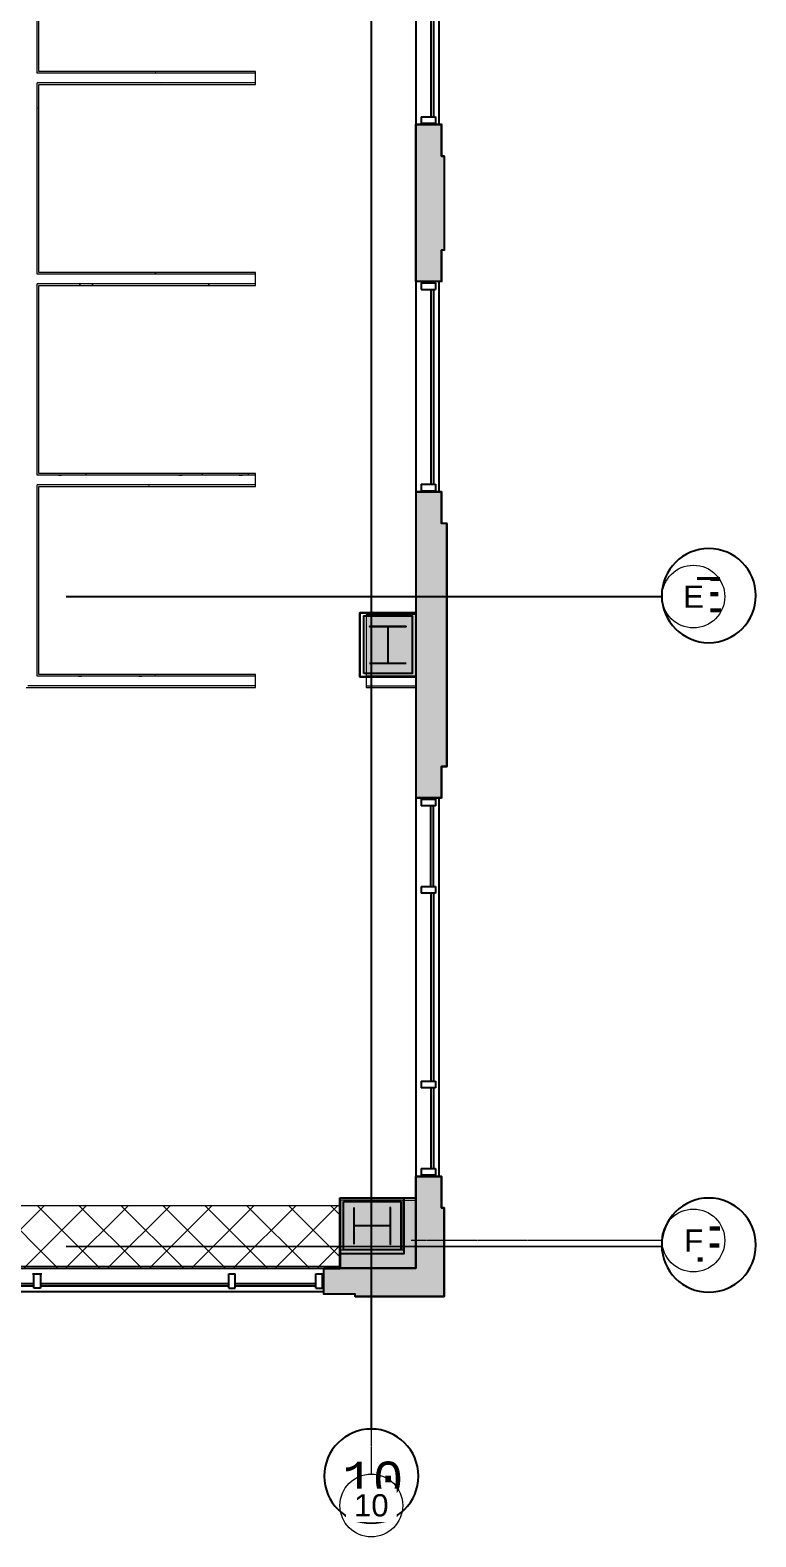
# Model space of a CAD drawing. Header units: inches. Extents: x 25329 to 28023, y 11893 to 13703.
# Drawn here: x 27745 to 28022, y 12013 to 12589 of the extents above; entities that cross this region are included whole.
import ezdxf

# ---------------------------------------------------------------- set-up
doc = ezdxf.new("R2010")
doc.units = ezdxf.units.IN
doc.header["$MEASUREMENT"] = 0
for name, pattern in [('Grid Line 1_2_', [0.875, 0.5, -0.125, 0.125, -0.125]), ('L1$0$Plaza America BA02$0$CENTER2', [1.125, 0.75, -0.125, 0.125, -0.125]), ('L1$0$Plaza America BA02$0$DASHDOT', [1, 0.5, -0.25, 0, -0.25]), ('L1$0$SAG 02ATL Ste230PHII$0$CENTER2', [1.125, 0.75, -0.125, 0.125, -0.125])]:
    doc.linetypes.add(name, pattern=pattern)
for name, color, linetype, lineweight in [('A-WALL', 113, 'Continuous', 13), ('A-WALL-PATT', 111, 'Continuous', 13), ('I-WALL', 2, 'Continuous', 13), ('Plaza America_Tower 1_2nd Floor -REVIT_dwg', 8, 'Continuous', 9), ('Q-CASE', 31, 'Continuous', 9), ('S-COLS', 52, 'Continuous', 13), ('S-GRID', 1, 'Continuous', 9), ('S-GRID-IDEN', 1, 'Continuous', 9)]:
    doc.layers.add(name, color=color, linetype=linetype, lineweight=lineweight)
for name, color, linetype in [('L1$0$A-Cols-Extr', 3, 'Continuous'), ('L1$0$A-Glaz', 92, 'Continuous'), ('L1$0$A-Wall-Extr', 7, 'Continuous'), ('L1$0$Plaza America BA02$0$14', 5, 'L1$0$Plaza America BA02$0$DASHDOT'), ('L1$0$Plaza America BA02$0$A-Column grid', 252, 'L1$0$Plaza America BA02$0$CENTER2'), ('L1$0$SAG 02ATL Ste230PHII$0$A-Column grid', 252, 'L1$0$SAG 02ATL Ste230PHII$0$CENTER2')]:
    doc.layers.add(name, color=color, linetype=linetype)
doc.styles.add('L1$0$Plaza America BA02$0$MONOTXT', font='MONOTXT', dxfattribs={"height": 0.2})
doc.styles.add('Swis721 Lt BT', font='swissl.ttf', dxfattribs={"height": 8.514638})
pattern_1 = [(0, (0, 0), (30.72, 7.68), [1.267, -21.773, 1.267, -21.773, -122.88]), (0, (0, 0), (30.72, 7.68), [-46.08, 1.267, -44.813, 1.267, -21.773, -53.76]), (0, (0, 0), (30.72, 7.68), [-115.2, 1.267, -14.093, 1.267, -37.133]), (120, (11.52, 3.84), (-22.0110751, 22.7643004), [1.267, -21.773, 1.267, -21.773, -122.88]), (120, (11.52, 3.84), (-22.0110751, 22.7643004), [-46.08, 1.267, -44.813, 1.267, -21.773, -53.76]), (120, (11.52, 3.84), (-22.0110751, 22.7643004), [-115.2, 1.267, -14.093, 1.267, -37.133]), (240, (15.36, 19.2), (-8.7089249, -30.4443004), [1.267, -21.773, 1.267, -21.773, -122.88]), (240, (15.36, 19.2), (-8.7089249, -30.4443004), [-46.08, 1.267, -44.813, 1.267, -21.773, -53.76]), (240, (15.36, 19.2), (-8.7089249, -30.4443004), [-115.2, 1.267, -14.093, 1.267, -37.133])]
pattern_2 = [(225, (27815.952, 12115.168), (8.012227, -8.012227), []), (315, (27815.952, 12115.168), (8.012227, 8.012227), [])]

# ---------------------------------------------------------------- blocks, each defined once
blk = doc.blocks.new('L1')
at = {"layer": 'L1$0$A-Cols-Extr'}
for points in [[(27870.82, 12341.42), (27870.82, 12365.92), (27892.31, 12365.92), (27892.31, 12341.42)], [(27872.32, 12342.76), (27872.32, 12364.76), (27890.82, 12364.76), (27890.82, 12342.76)], [(27874.57, 12360.76), (27874.57, 12360.67), (27888.56, 12360.67), (27888.56, 12360.76)], [(27863.21, 12142.26), (27887.71, 12142.26), (27887.71, 12120.78), (27863.21, 12120.78)], [(27864.56, 12140.77), (27886.56, 12140.77), (27886.56, 12122.27), (27864.56, 12122.27)], [(27882.56, 12138.52), (27882.46, 12138.52), (27882.46, 12124.53), (27882.56, 12124.53)]]:
    blk.add_lwpolyline(points, close=True, dxfattribs=at)
for points in [[(27881.57, 12360.67), (27881.57, 12346.67)], [(27874.57, 12346.76), (27888.57, 12346.76)], [(27868.56, 12138.52), (27868.56, 12124.52)], [(27882.46, 12131.52), (27868.46, 12131.52)]]:
    blk.add_lwpolyline(points, dxfattribs=at)
at = {"layer": 'L1$0$A-Glaz'}
for p, q in [((27892.3, 12633.17), (27892.3, 12552.67)), ((27901.05, 12633.17), (27901.05, 12553.17)), ((27898.05, 12630.17), (27898.05, 12555.67)), ((27899.05, 12630.17), (27899.05, 12555.67)), ((27902.05, 12552.67), (27892.3, 12552.67)), ((27894.3, 12555.67), (27899.8, 12555.67)), ((27894.3, 12555.67), (27894.3, 12553.17)), ((27894.3, 12553.17), (27899.8, 12553.17)), ((27899.8, 12555.67), (27899.8, 12553.17)), ((27902.05, 12492.67), (27892.3, 12492.67)), ((27892.3, 12492.67), (27892.3, 12412.17)), ((27894.3, 12492.17), (27899.8, 12492.17)), ((27894.3, 12492.17), (27894.3, 12489.67)), ((27894.3, 12489.67), (27899.8, 12489.67)), ((27898.05, 12489.67), (27898.05, 12415.17)), ((27899.05, 12489.67), (27899.05, 12415.17)), ((27899.8, 12492.17), (27899.8, 12489.67)), ((27901.05, 12492.67), (27901.05, 12412.17)), ((27894.3, 12415.17), (27894.3, 12412.67)), ((27894.3, 12415.17), (27899.8, 12415.17)), ((27899.8, 12415.17), (27899.8, 12412.67)), ((27892.31, 12412.17), (27902.05, 12412.17)), ((27894.3, 12412.67), (27899.8, 12412.67)), ((27892.31, 12295.17), (27892.24, 12150.42)), ((27902.05, 12295.17), (27892.31, 12295.17)), ((27894.3, 12294.67), (27894.3, 12292.17)), ((27894.3, 12294.67), (27899.8, 12294.67)), ((27899.74, 12292.17), (27894.3, 12292.17)), ((27898.05, 12261.29), (27898.05, 12292.17)), ((27899.05, 12261.29), (27899.05, 12292.17)), ((27899.8, 12294.67), (27899.8, 12292.17)), ((27901.05, 12295.17), (27901.06, 12150.42)), ((27894.3, 12261.29), (27899.8, 12261.29)), ((27894.3, 12261.29), (27894.3, 12258.79)), ((27899.74, 12258.79), (27894.3, 12258.79)), ((27898.05, 12258.79), (27898.05, 12186.79)), ((27899.05, 12258.79), (27899.05, 12186.79)), ((27899.8, 12261.29), (27899.8, 12258.79)), ((27894.3, 12186.79), (27894.3, 12184.29)), ((27894.3, 12186.79), (27899.8, 12186.79)), ((27899.74, 12184.29), (27894.3, 12184.29)), ((27898.05, 12184.29), (27898.05, 12153.42)), ((27899.05, 12184.29), (27899.05, 12153.42)), ((27899.8, 12186.79), (27899.8, 12184.29)), ((27902.05, 12150.42), (27892.24, 12150.42)), ((27894.3, 12153.42), (27894.3, 12150.92)), ((27894.3, 12153.42), (27899.8, 12153.42)), ((27899.74, 12150.92), (27894.3, 12150.92)), ((27899.8, 12153.42), (27899.8, 12150.92)), ((27857.06, 12115.17), (27712.31, 12115.17)), ((27857.06, 12105.42), (27857.06, 12115.17)), ((27715.31, 12109.42), (27746.18, 12109.42)), ((27746.18, 12108.42), (27715.31, 12108.42)), ((27745.68, 12113.17), (27749.18, 12113.17)), ((27746.18, 12107.67), (27746.18, 12113.17)), ((27748.68, 12113.17), (27748.68, 12107.67)), ((27748.68, 12109.42), (27820.68, 12109.42)), ((27820.68, 12108.42), (27748.68, 12108.42)), ((27820.68, 12107.67), (27820.68, 12113.17)), ((27820.68, 12113.17), (27823.18, 12113.17)), ((27823.18, 12107.67), (27823.18, 12113.17)), ((27823.18, 12109.42), (27854.06, 12109.42)), ((27854.06, 12108.42), (27823.18, 12108.42)), ((27854.06, 12113.17), (27856.56, 12113.17)), ((27854.06, 12107.67), (27854.06, 12113.17)), ((27856.56, 12107.67), (27856.56, 12113.17)), ((27712.31, 12106.42), (27857.06, 12106.42)), ((27748.68, 12107.67), (27746.18, 12107.67)), ((27820.68, 12107.67), (27823.18, 12107.67)), ((27854.06, 12107.67), (27856.56, 12107.67))]:
    blk.add_line(p, q, dxfattribs=at)
at = {"layer": 'L1$0$A-Wall-Extr'}
for p, q in [((27892.3, 12492.67), (27892.3, 12552.67)), ((27902.05, 12540.67), (27902.05, 12552.67)), ((27903.05, 12540.67), (27902.05, 12540.67)), ((27903.05, 12540.67), (27903.05, 12504.67)), ((27903.05, 12504.67), (27902.05, 12504.67)), ((27902.05, 12492.67), (27902.05, 12504.67)), ((27892.31, 12412.17), (27892.31, 12295.17)), ((27902.05, 12412.17), (27902.05, 12400.17)), ((27902.05, 12400.17), (27902.05, 12400.17)), ((27904.05, 12400.17), (27902.05, 12400.17)), ((27904.05, 12400.17), (27904.05, 12307.17)), ((27904.05, 12307.17), (27902.05, 12307.17)), ((27902.05, 12295.17), (27902.05, 12307.17)), ((27892.31, 12150.42), (27892.31, 12115.17)), ((27902.05, 12138.42), (27902.05, 12150.42)), ((27903.05, 12138.42), (27902.05, 12138.42)), ((27903.05, 12104.42), (27903.05, 12138.42)), ((27892.31, 12115.17), (27857.06, 12115.17)), ((27869.06, 12105.42), (27857.06, 12105.42)), ((27869.06, 12104.42), (27869.06, 12105.42)), ((27869.06, 12104.42), (27903.05, 12104.42)), ((27903.05, 12104.42), (27903.05, 12104.42))]:
    blk.add_line(p, q, dxfattribs=at)
at = {"layer": 'L1$0$A-Wall-Extr', "linetype": 'Continuous'}
for q in [(27892.31, 12142.26), (27863.21, 12115.17)]:
    blk.add_line((27863.21, 12142.26), q, dxfattribs=at)
at = {"layer": 'L1$0$A-Wall-Extr', "linetype": 'Continuous', "flags": 128}
for points in [[(27902.05, 12552.67), (27902.05, 12540.67), (27903.05, 12540.67), (27903.05, 12504.67), (27902.05, 12504.67), (27902.05, 12492.67), (27892.31, 12492.67), (27892.3, 12552.67)], [(27902.05, 12412.17), (27892.3, 12412.17), (27892.31, 12365.92), (27870.82, 12365.92), (27870.82, 12341.42), (27892.31, 12341.42), (27892.31, 12295.17), (27902.05, 12295.17), (27902.05, 12307.17), (27904.05, 12307.17), (27904.05, 12400.17), (27902.05, 12400.17)], [(27863.21, 12142.26), (27892.31, 12142.26), (27892.24, 12150.42), (27902.05, 12150.42), (27902.05, 12138.42), (27903.05, 12138.42), (27903.05, 12104.42), (27869.06, 12104.42), (27869.06, 12105.42), (27857.06, 12105.42), (27857.06, 12115.17), (27863.21, 12115.17)]]:
    blk.add_lwpolyline(points, close=True, dxfattribs=at)
at = {"layer": 'L1$0$Plaza America BA02$0$14', "linetype": 'Continuous'}
for centre in [(28004.3, 12372.53), (28004.3, 12124.13), (27875.23, 12035.78)]:
    blk.add_ellipse(centre, major_axis=(18, 0), ratio=0.99964, start_param=0, end_param=6.283175, dxfattribs=at)
at = {"layer": 'L1$0$Plaza America BA02$0$A-Column grid'}
for p, q in [((27875.23, 13666.96), (27875.23, 12053.77)), ((27758.54, 12372.17), (27986.4, 12372.17))]:
    blk.add_line(p, q, dxfattribs=at)
at = {"layer": 'L1$0$SAG 02ATL Ste230PHII$0$A-Column grid', "linetype": 'Continuous'}
for p, q in [((27875.23, 13666.96), (27875.23, 12053.77)), ((27758.54, 12372.17), (27986.4, 12372.17)), ((27758.54, 12123.67), (27986.3, 12123.64))]:
    blk.add_line(p, q, dxfattribs=at)
at = {"layer": 'L1$0$Plaza America BA02$0$14', "linetype": 'Continuous', "style": 'L1$0$Plaza America BA02$0$MONOTXT', "width": 1.000361}
for s, height, p in [('E', 13.49, (27998.25, 12366.15)), ('F', 13.49, (27998.25, 12117.75)), ('10', 13.495, (27864.13, 12027.85))]:
    blk.add_text(s, height=height, dxfattribs=at).set_placement(p)
blk = doc.blocks.new('C-Counter Top - ADJ HEIGHT-5035332-FIRST FLOOR CONSTRUCTION')
at = {"layer": 'Q-CASE'}
h = blk.add_hatch(dxfattribs=at)
h.set_pattern_fill('FP2_5', color=256, style=0, pattern_type=2)
h.set_pattern_definition(pattern_2)
h.paths.add_polyline_path([(18.95, 0), (-41.11, 0), (-41.11, -0.25), (-47.26, -0.25), (-47.26, -0.75), (103.9, -0.75), (103.9, 0)], flags=0)
h = blk.add_hatch(dxfattribs=at)
h.set_pattern_fill('FP2_5', color=256, style=0, pattern_type=2)
h.set_pattern_definition(pattern_2)
h.paths.add_polyline_path([(-47.26, -0.75), (-47.26, -24), (103.9, -24), (103.89, -0.75), (-41.11, -0.75)], flags=0)
for p, q in [((103.9, 0), (-41.11, 0)), ((-47.26, -0.25), (-47.26, -0.75)), ((-47.26, -0.75), (-47.26, -24)), ((-47.26, -0.75), (103.9, -0.75)), ((-47.26, -24), (103.9, -24))]:
    blk.add_line(p, q, dxfattribs=at)
blk = doc.blocks.new('Concrete-Rectangular-Column - 19 X 24-5195709-FIRST FLOOR CONSTRUCTION')
at = {"layer": 'S-COLS', "lineweight": 9}
blk.add_hatch(color=7, dxfattribs=at).paths.add_polyline_path([(-9.5, -12), (9.5, -12), (9.5, 12), (-9.5, 12)], flags=0)
at = {"layer": 'S-COLS', "color": 8, "lineweight": 20}
for p, q in [((9.5, 12), (-9.5, 12)), ((-9.5, 12), (-9.5, -12)), ((9.5, -12), (9.5, 12)), ((-9.5, -12), (9.5, -12))]:
    blk.add_line(p, q, dxfattribs=at)
blk = doc.blocks.new('Grid - Grid Head - Circle-50561-FIRST FLOOR CONSTRUCTION')
at = {"layer": 'S-GRID-IDEN'}
blk.add_circle((0, 0), 0.125, dxfattribs=at)

msp = doc.modelspace()

# ---------------------------------------------------------------- hatches: boundary and pattern name
at = {"layer": 'A-WALL-PATT', "lineweight": 9}
h = msp.add_hatch(dxfattribs=at)
h.set_pattern_fill('FP2_2', color=256, style=0, pattern_type=2)
h.set_pattern_definition(pattern_1)
h.paths.add_polyline_path([(27748.07, 12341.7), (27748.04, 12414.95), (27747.44, 12414.95), (27747.44, 12341.7)], flags=0)
h.paths.add_polyline_path([(27748.07, 12418.58), (27748.07, 12491.83), (27747.44, 12491.83), (27747.44, 12418.58), (27747.61, 12418.58)], flags=0)
h.paths.add_polyline_path([(27747.72, 12495.45), (27748.07, 12495.45), (27748.07, 12568.7), (27747.44, 12568.7), (27747.44, 12495.45)], flags=0)
h.paths.add_polyline_path([(27748.07, 12572.33), (27748.07, 12644.95), (27747.44, 12644.95), (27747.44, 12572.33)], flags=0)
h = msp.add_hatch(dxfattribs=at)
h.set_pattern_fill('FP2_2', color=256, style=0, pattern_type=2)
h.set_pattern_definition(pattern_1)
h.paths.add_polyline_path([(27830.91, 12572.33), (27830.91, 12572.95), (27748.07, 12572.95), (27748.07, 12572.33), (27797, 12572.33)], flags=0)
h = msp.add_hatch(dxfattribs=at)
h.set_pattern_fill('FP2_2', color=256, style=0, pattern_type=2)
h.set_pattern_definition(pattern_1)
h.paths.add_polyline_path([(27748.07, 12568.08), (27830.91, 12568.08), (27830.91, 12568.7), (27748.07, 12568.7)], flags=0)
for points in [[(27902.05, 12540.67), (27902.32, 12540.67), (27902.32, 12552.67), (27892.32, 12552.67), (27892.32, 12540.67)], [(27902.32, 12504.83), (27903.32, 12504.83), (27903.32, 12540.67), (27892.32, 12540.67), (27892.32, 12504.83), (27902.05, 12504.83)], [(27902.05, 12492.67), (27902.32, 12492.67), (27902.32, 12504.83), (27892.32, 12504.83), (27892.32, 12492.67)], [(27902.31, 12400.17), (27902.31, 12412.17), (27892.31, 12412.17), (27892.31, 12400.17)], [(27892.31, 12307.17), (27904.31, 12307.17), (27904.31, 12400.17), (27892.31, 12400.17), (27892.31, 12337.45)], [(27902.31, 12295.17), (27902.31, 12307.17), (27892.31, 12307.17), (27892.31, 12295.17), (27902.05, 12295.17)], [(27892.05, 12138.42), (27902.05, 12138.42), (27902.05, 12150.42), (27892.05, 12150.42), (27892.05, 12141.17)], [(27887.43, 12115.42), (27892.05, 12115.42), (27892.05, 12141.17), (27887.43, 12141.17), (27887.43, 12122.26), (27887.05, 12122.26), (27887.05, 12115.42)], [(27903.05, 12115.42), (27903.05, 12138.42), (27892.05, 12138.42), (27892.05, 12115.42), (27902.31, 12115.42)], [(27869.05, 12115.42), (27887.05, 12115.42), (27887.05, 12122.26), (27863.43, 12122.26), (27863.43, 12115.42)], [(27869.05, 12105.42), (27869.05, 12115.42), (27857.06, 12115.42), (27857.06, 12105.42), (27863.43, 12105.42)], [(27903.05, 12104.42), (27903.05, 12115.42), (27869.05, 12115.42), (27869.05, 12104.42), (27892.31, 12104.42)]]:
    msp.add_hatch(color=7, dxfattribs=at).paths.add_polyline_path(points, flags=0)
h = msp.add_hatch(dxfattribs=at)
h.set_pattern_fill('FP2_2', color=256, style=0, pattern_type=2)
h.set_pattern_definition(pattern_1)
h.paths.add_polyline_path([(27830.91, 12495.45), (27830.91, 12496.08), (27748.07, 12496.08), (27748.07, 12495.45), (27797, 12495.45)], flags=0)
h = msp.add_hatch(dxfattribs=at)
h.set_pattern_fill('FP2_2', color=256, style=0, pattern_type=2)
h.set_pattern_definition(pattern_1)
h.paths.add_polyline_path([(27830.91, 12491.2), (27830.91, 12491.83), (27748.07, 12491.83), (27748.07, 12491.2), (27797, 12491.2)], flags=0)
h = msp.add_hatch(dxfattribs=at)
h.set_pattern_fill('FP2_2', color=256, style=0, pattern_type=2)
h.set_pattern_definition(pattern_1)
h.paths.add_polyline_path([(27748.07, 12418.58), (27830.91, 12418.58), (27830.91, 12419.2), (27748.07, 12419.2)], flags=0)
h = msp.add_hatch(dxfattribs=at)
h.set_pattern_fill('FP2_2', color=256, style=0, pattern_type=2)
h.set_pattern_definition(pattern_1)
h.paths.add_polyline_path([(27748.07, 12414.33), (27830.91, 12414.33), (27830.91, 12414.95), (27748.07, 12414.95)], flags=0)
h = msp.add_hatch(dxfattribs=at)
h.set_pattern_fill('FP2_2', color=256, style=0, pattern_type=2)
h.set_pattern_definition(pattern_1)
h.paths.add_polyline_path([(27830.91, 12341.7), (27830.91, 12342.33), (27748.07, 12342.33), (27748.07, 12341.7), (27797, 12341.7)], flags=0)
at = {"layer": 'S-COLS', "lineweight": 5}
msp.add_hatch(color=250, dxfattribs=at).paths.add_polyline_path([(27892.25, 12341.35), (27892.3, 12341.35), (27892.3, 12365.35), (27873.3, 12365.35), (27873.3, 12341.35)], flags=0)

# ---------------------------------------------------------------- linework, layer by layer
at = {"layer": 'A-WALL'}
for p, q in [((27747.44, 12572.33), (27747.44, 12645.58)), ((27830.91, 12572.33), (27747.44, 12572.33)), ((27747.44, 12495.45), (27747.44, 12568.7)), ((27830.91, 12568.7), (27747.44, 12568.7)), ((27830.91, 12495.45), (27747.44, 12495.45)), ((27747.44, 12418.58), (27747.44, 12491.83)), ((27830.91, 12491.83), (27747.44, 12491.83)), ((27830.91, 12418.58), (27747.44, 12418.58)), ((27747.44, 12341.7), (27747.44, 12414.95)), ((27830.91, 12414.95), (27747.44, 12414.95)), ((27830.91, 12341.7), (27747.44, 12341.7)), ((27892.31, 12337.45), (27892.31, 12341.7)), ((27830.91, 12338.08), (27743.82, 12338.08)), ((27873.3, 12338.08), (27892.31, 12338.08))]:
    msp.add_line(p, q, dxfattribs=at)
at = {"layer": 'A-WALL', "color": 8, "lineweight": 20}
for p, q in [((27892.32, 12552.67), (27892.32, 12492.67)), ((27902.32, 12552.67), (27892.32, 12552.67)), ((27902.32, 12540.67), (27902.32, 12552.67)), ((27903.32, 12540.67), (27902.32, 12540.67)), ((27903.32, 12504.83), (27903.32, 12540.67)), ((27902.32, 12504.83), (27903.32, 12504.83)), ((27902.32, 12492.67), (27902.32, 12504.83)), ((27892.32, 12492.67), (27902.32, 12492.67)), ((27902.31, 12412.17), (27892.31, 12412.17)), ((27892.31, 12412.17), (27892.31, 12341.7)), ((27902.31, 12400.17), (27902.31, 12412.17)), ((27904.31, 12400.17), (27902.31, 12400.17)), ((27904.31, 12307.17), (27904.31, 12400.17)), ((27892.31, 12337.45), (27892.31, 12295.17)), ((27902.31, 12295.17), (27902.31, 12307.17)), ((27902.31, 12307.17), (27904.31, 12307.17)), ((27892.31, 12295.17), (27902.31, 12295.17)), ((27892.05, 12150.42), (27892.05, 12115.42)), ((27902.05, 12150.42), (27892.05, 12150.42)), ((27902.05, 12138.42), (27902.05, 12150.42)), ((27903.05, 12138.42), (27902.05, 12138.42)), ((27903.05, 12104.42), (27903.05, 12138.42)), ((27863.43, 12122.26), (27863.43, 12115.42)), ((27892.05, 12115.42), (27857.06, 12115.42)), ((27857.06, 12115.42), (27857.06, 12105.42)), ((27857.06, 12105.42), (27869.05, 12105.42)), ((27869.05, 12105.42), (27869.05, 12104.42)), ((27869.05, 12104.42), (27903.05, 12104.42))]:
    msp.add_line(p, q, dxfattribs=at)
at = {"layer": 'I-WALL'}
for p, q in [((27748.07, 12572.95), (27748.07, 12644.95)), ((27830.91, 12572.95), (27748.07, 12572.95)), ((27830.91, 12568.08), (27830.91, 12572.95)), ((27748.07, 12496.08), (27748.07, 12568.08)), ((27748.07, 12568.08), (27830.91, 12568.08)), ((27830.91, 12496.08), (27748.07, 12496.08)), ((27830.91, 12491.2), (27830.91, 12496.08)), ((27748.07, 12419.2), (27748.07, 12491.2)), ((27748.07, 12491.2), (27830.91, 12491.2)), ((27830.91, 12419.2), (27748.07, 12419.2)), ((27830.91, 12414.33), (27830.91, 12419.2)), ((27748.07, 12342.33), (27748.07, 12414.33)), ((27748.07, 12414.33), (27830.91, 12414.33)), ((27830.91, 12342.33), (27748.07, 12342.33)), ((27830.91, 12337.45), (27830.91, 12342.33)), ((27892.31, 12341.7), (27873.3, 12341.7)), ((27873.3, 12341.7), (27873.3, 12337.45)), ((27743.19, 12337.45), (27830.91, 12337.45)), ((27873.3, 12337.45), (27892.31, 12337.45))]:
    msp.add_line(p, q, dxfattribs=at)
at = {"layer": 'I-WALL', "color": 8, "lineweight": 20}
msp.add_line((27892.05, 12141.17), (27887.43, 12141.17), dxfattribs=at)
at = {"layer": 'S-COLS', "color": 8, "lineweight": 20}
for p, q in [((27892.3, 12365.35), (27873.3, 12365.35)), ((27873.3, 12365.35), (27873.3, 12341.35)), ((27892.3, 12341.35), (27892.3, 12365.35)), ((27873.3, 12341.35), (27892.3, 12341.35))]:
    msp.add_line(p, q, dxfattribs=at)
at = {"layer": 'S-GRID', "linetype": 'Grid Line 1_2_'}
for p, q in [((27986.4, 12372.17), (27890.4, 12372.17)), ((27875.23, 12132.53), (27875.23, 12036.53)), ((27986.4, 12125.89), (27890.4, 12125.89))]:
    msp.add_line(p, q, dxfattribs=at)

# ---------------------------------------------------------------- block references
at = {"layer": 'Plaza America_Tower 1_2nd Floor -REVIT_dwg'}
msp.add_blockref('L1', (0, 0), dxfattribs=at)
at = {"layer": 'Q-CASE', "rotation": 180}
msp.add_blockref('C-Counter Top - ADJ HEIGHT-5035332-FIRST FLOOR CONSTRUCTION', (27815.95, 12115.17), dxfattribs=at)
at = {"layer": 'S-COLS', "lineweight": 9, "rotation": 270}
msp.add_blockref('Concrete-Rectangular-Column - 19 X 24-5195709-FIRST FLOOR CONSTRUCTION', (27875.43, 12131.76), dxfattribs=at)
at = {"layer": 'S-GRID-IDEN', "xscale": 95.99999999999994, "yscale": 95.99999999999994, "zscale": 95.99999999999994}
for p, rotation in [((27998.4, 12372.17), 90), ((27998.4, 12125.89), 90), ((27875.23, 12024.53), 180)]:
    msp.add_blockref('Grid - Grid Head - Circle-50561-FIRST FLOOR CONSTRUCTION', p, dxfattribs=dict(at, rotation=rotation))

# ---------------------------------------------------------------- next in the draw order: texts
at = {"layer": 'S-GRID-IDEN', "attachment_point": 2, "line_spacing_factor": 1.00667, "style": 'Swis721 Lt BT', "bg_fill": 3, "box_fill_scale": 1.25, "bg_fill_color": 0, "bg_fill_transparency": 0}
for s, insert, char_height, width in [('E', (27998.5, 12376.39), 8.51, 8.64), ('F', (27998.5, 12130.11), 8.51, 8.1), ('10', (27875.23, 12028.86), 8.515, 15.12)]:
    msp.add_mtext(s, dxfattribs=dict(at, insert=insert, char_height=char_height, width=width))

doc.saveas('drawing.dxf')
